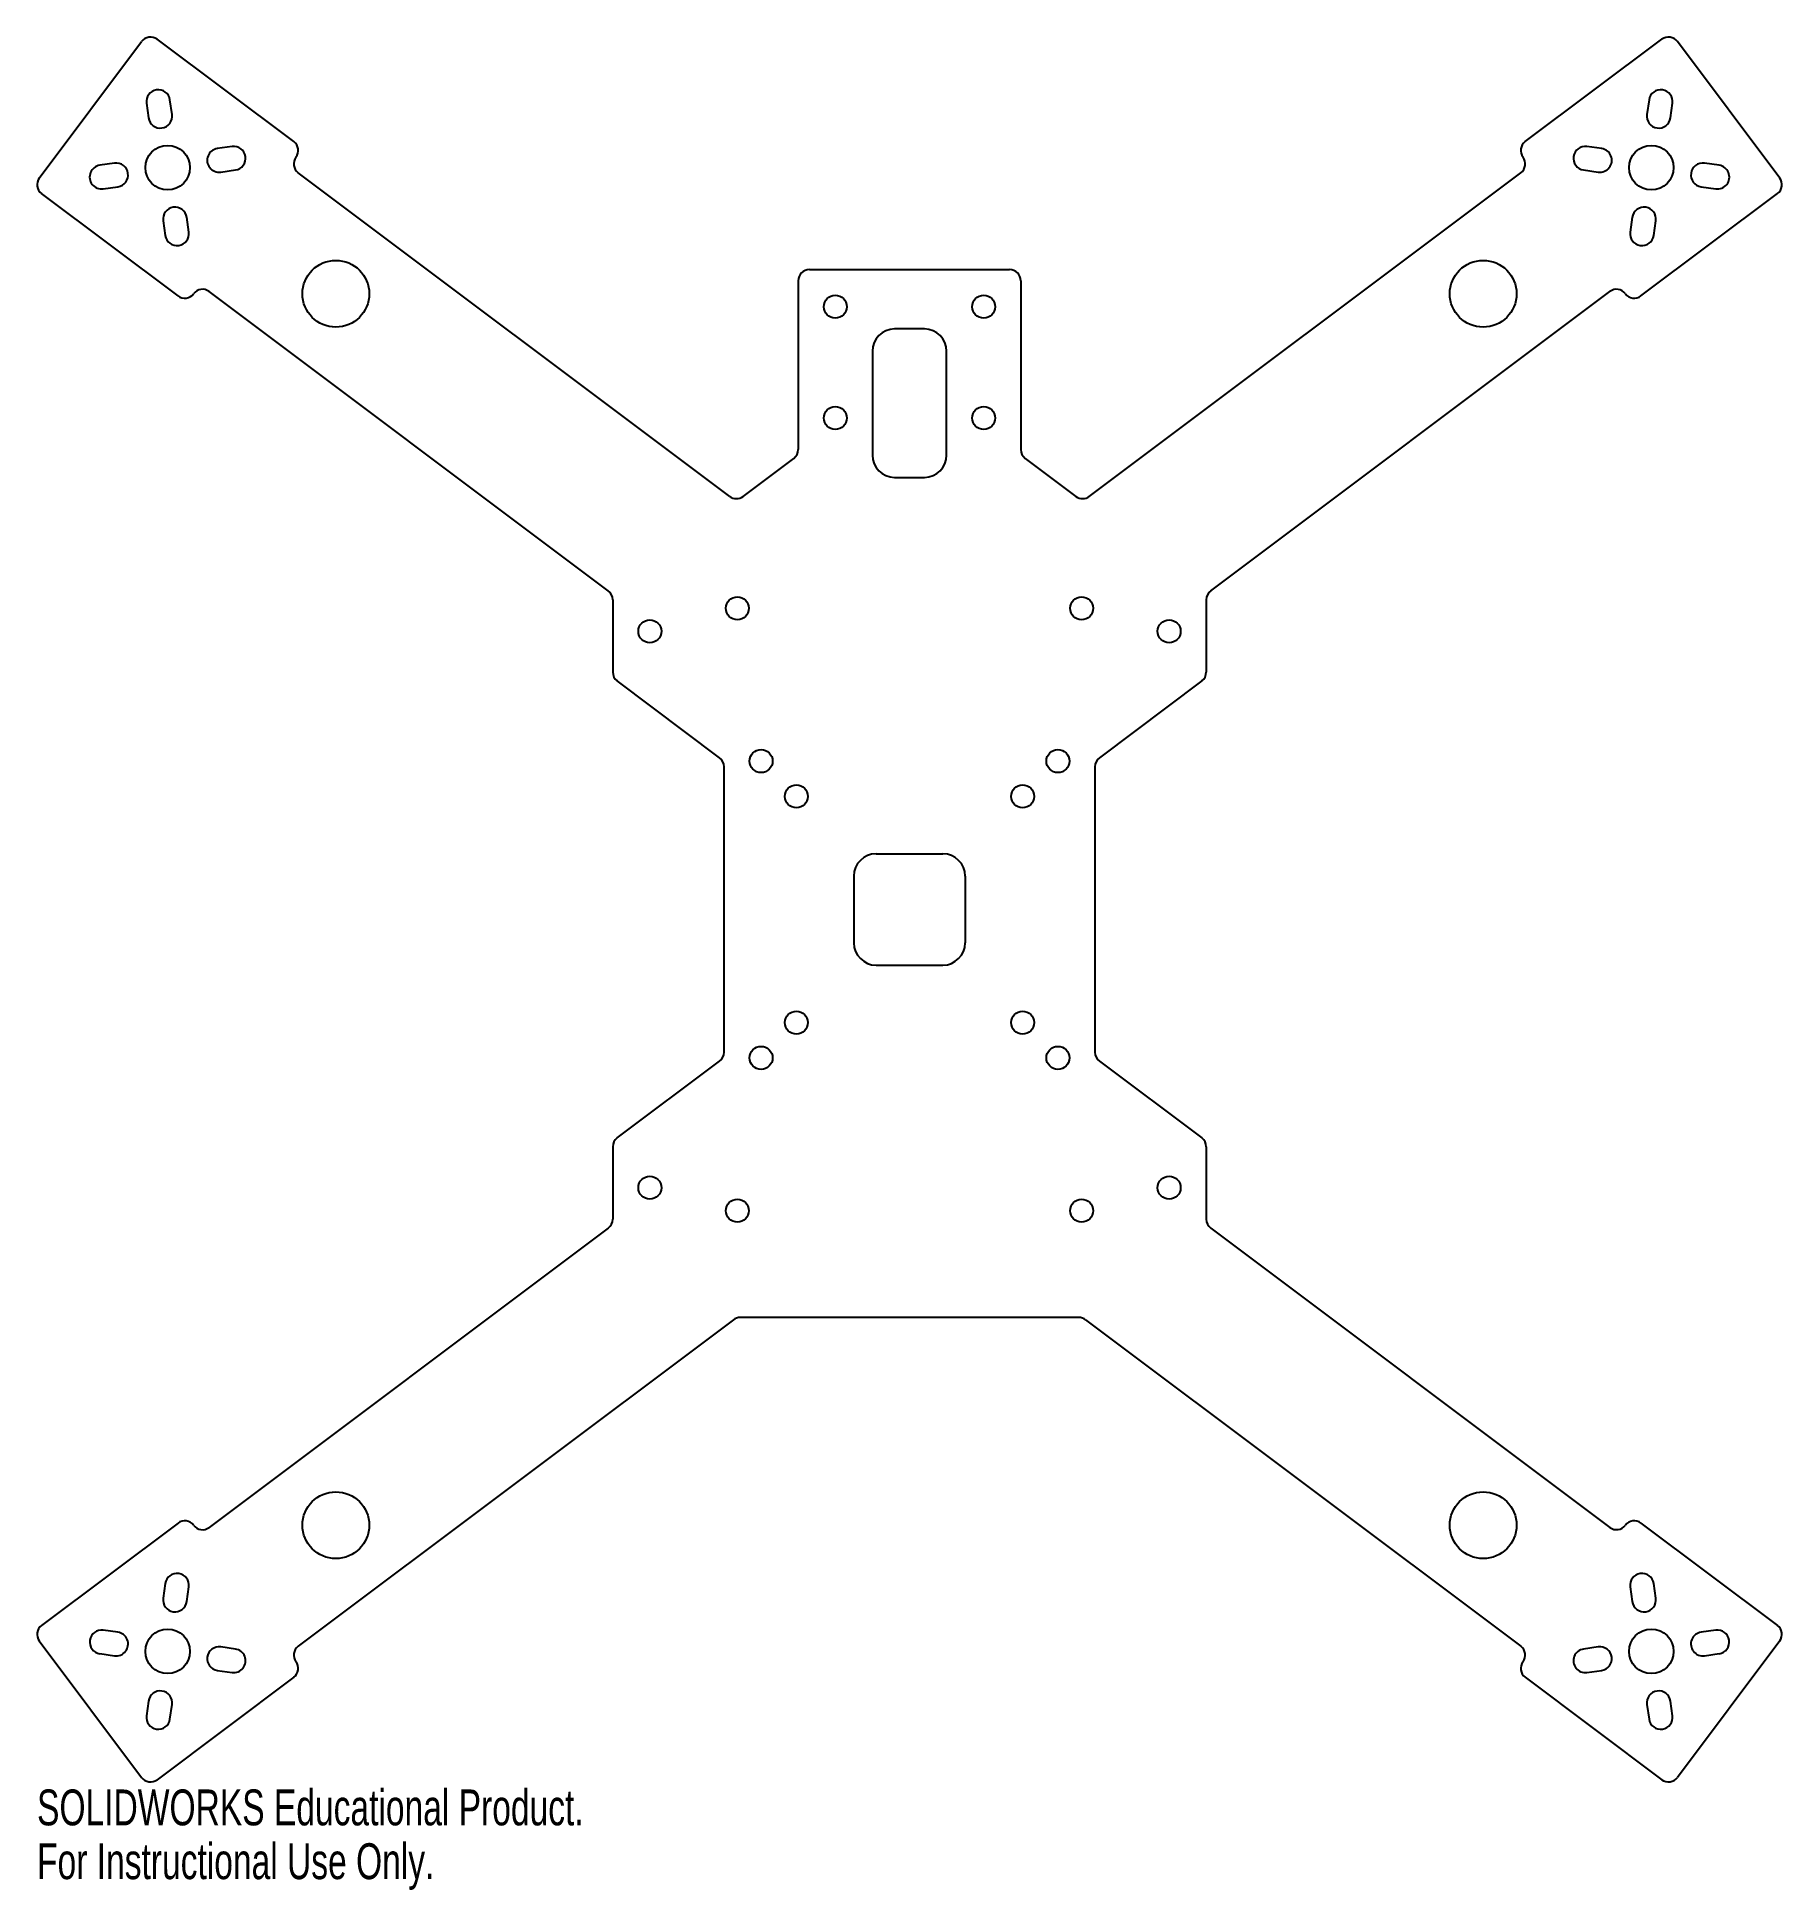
# Model space of a CAD drawing. Header units: millimetres. Extents: x -118 to 118, y -132 to 118.
import ezdxf

# ---------------------------------------------------------------- set-up
doc = ezdxf.new("R2010")
doc.units = ezdxf.units.MM
doc.styles.add('SLDTEXTSTYLE0', font='TXT', dxfattribs={"width": 0.7})

msp = doc.modelspace()

# ---------------------------------------------------------------- linework, layer by layer
at = {"color": 7, "linetype": 'Continuous', "lineweight": 25}
for p, q in [((-117.3, 98.6), (-103.5, 117)), ((-83, 103.5), (-101.4, 117.3)), ((83, 103.5), (101.4, 117.3)), ((117.3, 98.6), (103.5, 117)), ((-102.86, 108.68), (-102.57, 106.7)), ((-99.41, 107.16), (-99.69, 109.14)), ((99.69, 109.14), (99.41, 107.16)), ((102.57, 106.7), (102.86, 108.68)), ((-91.32, 102.86), (-93.3, 102.57)), ((93.3, 102.57), (91.32, 102.86)), ((-107.16, 100.59), (-109.14, 100.31)), ((109.14, 100.31), (107.16, 100.59)), ((-108.68, 97.14), (-106.7, 97.43)), ((-92.84, 99.41), (-90.86, 99.69)), ((-24.23, 55.67), (-82.4, 99.3)), ((24.23, 55.67), (82.4, 99.3)), ((90.86, 99.69), (92.84, 99.41)), ((106.7, 97.43), (108.68, 97.14)), ((-98.6, 82.7), (-117, 96.5)), ((98.6, 82.7), (117, 96.5)), ((-100.59, 92.84), (-100.31, 90.86)), ((-97.14, 91.32), (-97.43, 93.3)), ((97.43, 93.3), (97.14, 91.32)), ((100.31, 90.86), (100.59, 92.84)), ((-13.5, 86.25), (13.5, 86.25)), ((-40.6, 42.95), (-94.4, 83.3)), ((-15, 84.75), (-15, 62)), ((15, 84.75), (15, 62)), ((40.6, 42.95), (94.4, 83.3)), ((2, 78.25), (-2, 78.25)), ((-5, 75.25), (-5, 61.25)), ((5, 61.25), (5, 75.25)), ((-22.43, 55.67), (-15.6, 60.8)), ((15.6, 60.8), (22.43, 55.67)), ((-2, 58.25), (2, 58.25)), ((-40, 41.75), (-40, 32)), ((40, 41.75), (40, 32)), ((-25.6, 20.45), (-39.4, 30.8)), ((39.4, 30.8), (25.6, 20.45)), ((-25, -19.25), (-25, 19.25)), ((25, 19.25), (25, -19.25)), ((-4.5, 7.5), (4.5, 7.5)), ((-7.5, 4.5), (-7.5, -4.5)), ((7.5, 4.5), (7.5, -4.5)), ((-4.5, -7.5), (4.5, -7.5)), ((-39.4, -30.8), (-25.6, -20.45)), ((25.6, -20.45), (39.4, -30.8)), ((-40, -32), (-40, -41.75)), ((40, -32), (40, -41.75)), ((-40.6, -42.95), (-94.4, -83.3)), ((40.6, -42.95), (94.4, -83.3)), ((-23.73, -55.3), (-82.4, -99.3)), ((22.83, -55), (-22.83, -55)), ((23.73, -55.3), (82.4, -99.3)), ((-98.6, -82.7), (-117, -96.5)), ((98.6, -82.7), (117, -96.5)), ((-100.31, -90.86), (-100.59, -92.84)), ((-97.43, -93.3), (-97.14, -91.32)), ((97.14, -91.32), (97.43, -93.3)), ((100.59, -92.84), (100.31, -90.86)), ((-106.7, -97.43), (-108.68, -97.14)), ((108.68, -97.14), (106.7, -97.43)), ((-117.3, -98.6), (-103.5, -117)), ((-90.86, -99.69), (-92.84, -99.41)), ((92.84, -99.41), (90.86, -99.69)), ((117.3, -98.6), (103.5, -117)), ((-109.14, -100.31), (-107.16, -100.59)), ((107.16, -100.59), (109.14, -100.31)), ((-83, -103.5), (-101.4, -117.3)), ((-93.3, -102.57), (-91.32, -102.86)), ((83, -103.5), (101.4, -117.3)), ((91.32, -102.86), (93.3, -102.57)), ((-102.57, -106.7), (-102.86, -108.68)), ((-99.69, -109.14), (-99.41, -107.16)), ((99.41, -107.16), (99.69, -109.14)), ((102.86, -108.68), (102.57, -106.7))]:
    msp.add_line(p, q, dxfattribs=at)
for centre, radius in [((-100, 100), 3), ((100, 100), 3), ((-77.33, 83), 4.5), ((77.33, 83), 4.5), ((-10, 81.25), 1.55), ((10, 81.25), 1.55), ((-10, 66.25), 1.55), ((10, 66.25), 1.55), ((-23.2, 40.6), 1.55), ((23.2, 40.6), 1.55), ((-35, 37.5), 1.55), ((35, 37.5), 1.55), ((-20, 20), 1.55), ((20, 20), 1.55), ((-15.25, 15.25), 1.55), ((15.25, 15.25), 1.55), ((-15.25, -15.25), 1.55), ((15.25, -15.25), 1.55), ((-20, -20), 1.55), ((20, -20), 1.55), ((-35, -37.5), 1.55), ((35, -37.5), 1.55), ((-23.2, -40.6), 1.55), ((23.2, -40.6), 1.55), ((-77.33, -83), 4.5), ((77.33, -83), 4.5), ((-100, -100), 3), ((100, -100), 3)]:
    msp.add_circle(centre, radius, dxfattribs=at)
for centre, radius, start, end in [((-102.3, 116.1), 1.5, 53.1301, 143.1301), ((102.3, 116.1), 1.5, 36.8699, 126.8699), ((-101.27, 108.91), 1.6, 8.1301, 188.1301), ((101.27, 108.91), 1.6, 351.8699, 171.8699), ((-100.99, 106.93), 1.6, 188.1301, 8.1301), ((100.99, 106.93), 1.6, 171.8699, 351.8699), ((-93.07, 100.99), 1.6, 98.1301, 278.1301), ((-91.09, 101.27), 1.6, 278.1301, 98.1301), ((-83.9, 102.3), 1.5, 323.1301, 53.1301), ((83.9, 102.3), 1.5, 126.8699, 216.8699), ((91.09, 101.27), 1.6, 81.8699, 261.8699), ((93.07, 100.99), 1.6, 261.8699, 81.8699), ((-108.91, 98.73), 1.6, 98.1301, 278.1301), ((-106.93, 99.01), 1.6, 278.1301, 98.1301), ((-81.5, 100.5), 1.5, 143.1301, 233.1301), ((81.5, 100.5), 1.5, 306.8699, 36.8699), ((106.93, 99.01), 1.6, 81.8699, 261.8699), ((108.91, 98.73), 1.6, 261.8699, 81.8699), ((-116.1, 97.7), 1.5, 143.1301, 233.1301), ((116.1, 97.7), 1.5, 306.8699, 36.8699), ((-99.01, 93.07), 1.6, 8.1301, 188.1301), ((99.01, 93.07), 1.6, 351.8699, 171.8699), ((-98.73, 91.09), 1.6, 188.1301, 8.1301), ((98.73, 91.09), 1.6, 171.8699, 351.8699), ((-13.5, 84.75), 1.5, 90, 180), ((13.5, 84.75), 1.5, 0, 90), ((-97.7, 83.9), 1.5, 233.1301, 323.1301), ((-95.3, 82.1), 1.5, 53.1301, 143.1301), ((95.3, 82.1), 1.5, 36.8699, 126.8699), ((97.7, 83.9), 1.5, 216.8699, 306.8699), ((-2, 75.25), 3, 90, 180), ((2, 75.25), 3, 0, 90), ((-16.5, 62), 1.5, 306.8699, 0), ((-2, 61.25), 3, 180, 270), ((2, 61.25), 3, 270, 0), ((16.5, 62), 1.5, 180, 233.1301), ((-23.33, 56.88), 1.5, 233.1301, 306.8699), ((23.33, 56.88), 1.5, 233.1301, 306.8699), ((-41.5, 41.75), 1.5, 0, 53.1301), ((41.5, 41.75), 1.5, 126.8699, 180), ((-38.5, 32), 1.5, 180, 233.1301), ((38.5, 32), 1.5, 306.8699, 0), ((-26.5, 19.25), 1.5, 0, 53.1301), ((26.5, 19.25), 1.5, 126.8699, 180), ((-4.5, 4.5), 3, 90, 180), ((4.5, 4.5), 3, 0, 90), ((-4.5, -4.5), 3, 180, 270), ((4.5, -4.5), 3, 270, 0), ((-26.5, -19.25), 1.5, 306.8699, 0), ((26.5, -19.25), 1.5, 180, 233.1301), ((-38.5, -32), 1.5, 126.8699, 180), ((38.5, -32), 1.5, 0, 53.1301), ((-41.5, -41.75), 1.5, 306.8699, 0), ((41.5, -41.75), 1.5, 180, 233.1301), ((-22.83, -56.5), 1.5, 90, 126.8699), ((22.83, -56.5), 1.5, 53.1301, 90), ((-97.7, -83.9), 1.5, 36.8699, 126.8699), ((97.7, -83.9), 1.5, 53.1301, 143.1301), ((-95.3, -82.1), 1.5, 216.8699, 306.8699), ((95.3, -82.1), 1.5, 233.1301, 323.1301), ((-98.73, -91.09), 1.6, 351.8699, 171.8699), ((98.73, -91.09), 1.6, 8.1301, 188.1301), ((-99.01, -93.07), 1.6, 171.8699, 351.8699), ((99.01, -93.07), 1.6, 188.1301, 8.1301), ((-116.1, -97.7), 1.5, 126.8699, 216.8699), ((-108.91, -98.73), 1.6, 81.8699, 261.8699), ((108.91, -98.73), 1.6, 278.1301, 98.1301), ((116.1, -97.7), 1.5, 323.1301, 53.1301), ((-106.93, -99.01), 1.6, 261.8699, 81.8699), ((-93.07, -100.99), 1.6, 81.8699, 261.8699), ((-91.09, -101.27), 1.6, 261.8699, 81.8699), ((-81.5, -100.5), 1.5, 126.8699, 216.8699), ((81.5, -100.5), 1.5, 323.1301, 53.1301), ((91.09, -101.27), 1.6, 98.1301, 278.1301), ((93.07, -100.99), 1.6, 278.1301, 98.1301), ((106.93, -99.01), 1.6, 98.1301, 278.1301), ((-83.9, -102.3), 1.5, 306.8699, 36.8699), ((83.9, -102.3), 1.5, 143.1301, 233.1301), ((-100.99, -106.93), 1.6, 351.8699, 171.8699), ((100.99, -106.93), 1.6, 8.1301, 188.1301), ((-101.27, -108.91), 1.6, 171.8699, 351.8699), ((101.27, -108.91), 1.6, 188.1301, 8.1301), ((-102.3, -116.1), 1.5, 216.8699, 306.8699), ((102.3, -116.1), 1.5, 233.1301, 323.1301)]:
    msp.add_arc(centre, radius, start, end, dxfattribs=at)

# ---------------------------------------------------------------- texts
at = {"color": 7, "linetype": 'Continuous', "char_height": 4.8336, "attachment_point": 1, "style": 'SLDTEXTSTYLE0'}
for s, insert in [('SOLIDWORKS Educational Product.', (-117.6, -118.62)), ('For Instructional Use Only.', (-117.6, -125.87))]:
    msp.add_mtext(s, dxfattribs=dict(at, insert=insert))

doc.saveas('drawing.dxf')
